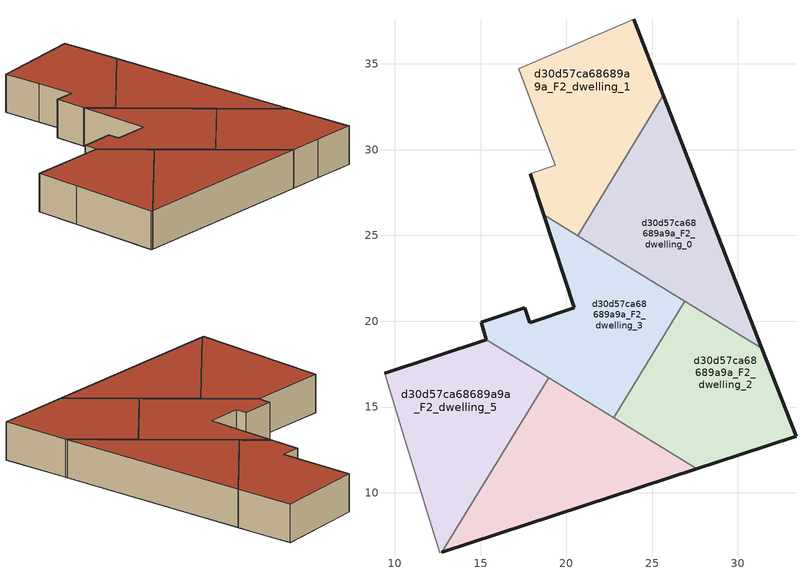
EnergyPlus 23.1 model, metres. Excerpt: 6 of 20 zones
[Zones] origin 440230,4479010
d30d57ca68689a9a_F2_dwelling_0
 floor adiabatic (EU_floor_Construction): 26.31,21.54 28.67,25.41 26.72,30.43 22.65,23.77 z6
 floor to d30d57ca68689a9a_F1_dwelling_5 (EU_floor_Construction): 22.65,23.77 26.72,30.43 25.66,33.17 20.66,24.99 z6
 floor to d30d57ca68689a9a_F1_dwelling_1 (EU_floor_Construction): 31.39,18.43 28.67,25.41 26.31,21.54 z6
 wall outside (EU_wall_Construction): 25.66,33.17 31.39,18.43 z6:9
 wall to d30d57ca68689a9a_F2_dwelling_1 (EU_wall_Construction): 20.66,24.99 25.66,33.17 z6:9
 wall to d30d57ca68689a9a_F2_dwelling_3 (EU_wall_Construction): 26.9,21.17 20.66,24.99 z6:9
 wall to d30d57ca68689a9a_F2_dwelling_2 (EU_wall_Construction): 31.39,18.43 26.9,21.17 z6:9
 roof outside (EU_roof_Construction): 25.66,33.17 31.39,18.43 20.66,24.99 z9
d30d57ca68689a9a_F2_dwelling_1
 floor to d30d57ca68689a9a_F1_dwelling_6 (EU_floor_Construction): 19.51,25.7 25.04,34.75 23.93,37.61 17.22,34.71 18.31,31.82 19.35,29.08 17.89,28.59 18.68,26.2 z6
 floor to d30d57ca68689a9a_F1_dwelling_5 (EU_floor_Construction): 20.66,24.99 25.66,33.17 25.04,34.75 19.51,25.7 z6
 wall outside (EU_wall_Construction): 23.93,37.61 25.66,33.17 / 18.68,26.2 17.89,28.59 z6:9
 wall adiabatic (EU_wall_Construction): 17.89,28.59 19.35,29.08 18.31,31.82 17.22,34.71 23.93,37.61 z6:9
 wall to d30d57ca68689a9a_F2_dwelling_3 (EU_wall_Construction): 20.66,24.99 18.68,26.2 z6:9
 roof outside (EU_roof_Construction): 23.93,37.61 25.66,33.17 20.66,24.99 18.68,26.2 17.89,28.59 19.35,29.08 18.31,31.82 17.22,34.71 z9
d30d57ca68689a9a_F2_dwelling_2
 floor to d30d57ca68689a9a_F1_dwelling_1 (EU_floor_Construction): 33.38,13.3 31.39,18.43 26.9,21.17 24.58,17.38 31.99,12.84 z6
 floor to d30d57ca68689a9a_F1_dwelling_0 (EU_floor_Construction): 31.2,12.59 24.25,16.84 22.75,14.38 27.6,11.41 30.12,12.24 z6
 floor to d30d57ca68689a9a_F1_dwelling_3 (EU_floor_Construction): 31.99,12.84 24.58,17.38 24.34,16.99 31.42,12.66 z6
 floor to d30d57ca68689a9a_F1_dwelling_5 (EU_floor_Construction): 31.42,12.66 24.34,16.99 24.25,16.84 31.2,12.59 z6
 wall outside (EU_wall_Construction): 31.39,18.43 33.38,13.3 30.12,12.24 27.6,11.41 z6:9
 wall to d30d57ca68689a9a_F2_dwelling_3 (EU_wall_Construction): 22.75,14.38 26.9,21.17 z6:9
 wall to d30d57ca68689a9a_F2_dwelling_4 (EU_wall_Construction): 27.6,11.41 22.75,14.38 z6:9
 roof outside (EU_roof_Construction): 31.39,18.43 33.38,13.3 30.12,12.24 27.6,11.41 22.75,14.38 26.9,21.17 z9
d30d57ca68689a9a_F2_dwelling_3
 floor to d30d57ca68689a9a_F1_dwelling_2 (EU_floor_Construction): 22.15,14.75 23.14,16.37 16.51,20.42 15.31,20.02 18.98,17.78 18.5,16.98 z6
 floor to d30d57ca68689a9a_F1_dwelling_1 (EU_floor_Construction): 24.58,17.38 26.9,21.17 26.31,21.54 23.99,17.74 z6
 floor to d30d57ca68689a9a_F1_dwelling_6 (EU_floor_Construction): 19.08,25 19.51,25.7 18.68,26.2 z6
 floor to d30d57ca68689a9a_F1_dwelling_4 (EU_floor_Construction): 18.5,16.98 18.98,17.78 15.31,20.02 15.05,19.94 15.35,18.92 15.33,18.92 z6
 floor to d30d57ca68689a9a_F1_dwelling_0 (EU_floor_Construction): 22.75,14.38 24.25,16.84 18.73,20.21 17.87,19.93 17.58,20.78 16.51,20.42 23.14,16.37 22.15,14.75 z6
 floor to d30d57ca68689a9a_F1_dwelling_5 (EU_floor_Construction): 24.25,16.84 24.34,16.99 20.09,19.59 22.65,23.77 19.51,25.7 19.08,25 20.47,20.78 18.73,20.21 z6
 floor to d30d57ca68689a9a_F1_dwelling_3 (EU_floor_Construction): 24.58,17.38 23.99,17.74 26.31,21.54 22.65,23.77 20.09,19.59 24.34,16.99 z6
 wall outside (EU_wall_Construction): 15.33,18.92 15.35,18.92 15.05,19.94 17.58,20.78 17.87,19.93 20.47,20.78 18.68,26.2 z6:9
 wall to d30d57ca68689a9a_F2_dwelling_5 (EU_wall_Construction): 18.96,16.7 15.33,18.92 z6:9
 wall to d30d57ca68689a9a_F2_dwelling_4 (EU_wall_Construction): 22.75,14.38 18.96,16.7 z6:9
 roof outside (EU_roof_Construction): 26.9,21.17 22.75,14.38 15.33,18.92 15.35,18.92 15.05,19.94 17.58,20.78 17.87,19.93 20.47,20.78 18.68,26.2 z9
d30d57ca68689a9a_F2_dwelling_4
 floor to d30d57ca68689a9a_F1_dwelling_0 (EU_floor_Construction): 27.6,11.41 22.15,14.75 18.24,8.34 z6
 floor to d30d57ca68689a9a_F1_dwelling_2 (EU_floor_Construction): 18.24,8.34 22.15,14.75 18.96,16.7 12.75,6.55 z6
 wall outside (EU_wall_Construction): 27.6,11.41 12.75,6.55 z6:9
 wall to d30d57ca68689a9a_F2_dwelling_5 (EU_wall_Construction): 12.75,6.55 18.96,16.7 z6:9
 roof outside (EU_roof_Construction): 27.6,11.41 12.75,6.55 18.96,16.7 z9
d30d57ca68689a9a_F2_dwelling_5
 floor to d30d57ca68689a9a_F1_dwelling_4 (EU_floor_Construction): 12.44,7.08 18.5,16.98 15.33,18.92 9.41,16.97 10.47,13.51 z6
 floor to d30d57ca68689a9a_F1_dwelling_2 (EU_floor_Construction): 12.75,6.55 18.96,16.7 18.5,16.98 12.44,7.08 12.61,6.5 z6
 wall outside (EU_wall_Construction): 9.41,16.97 15.33,18.92 z6:9
 wall adiabatic (EU_wall_Construction): 12.75,6.55 12.61,6.5 10.47,13.51 9.41,16.97 z6:9
 roof outside (EU_roof_Construction): 18.96,16.7 12.75,6.55 12.61,6.5 10.47,13.51 9.41,16.97 15.33,18.92 z9
[Building]
EU S2 Campaign: North Axis=0; Terrain=City; Solar Distribution=FullExterior
[Site:Location]
Madrid: Latitude=40.5; Longitude=-3.5; Time Zone=1; Elevation=609
[SizingPeriod:WeatherFileDays]
AnnualSizingPeriod: Begin Month=1; Begin Day of Month=1; End Month=12; End Day of Month=31; Day of Week for Start Day=Monday; Use Weather File Daylight Saving Period=No; Use Weather File Rain and Snow Indicators=No
[MATERIAL]
EU_InternalMass_Material: Roughness=MediumRough; Thickness=0.1; Conductivity=1; Density=1800; Specific Heat=900; Thermal Absorptance=0.9; Solar Absorptance=0.7; Visible Absorptance=0.7
[MATERIAL:NOMASS] Roughness=MediumRough; Thermal Absorptance=0.9; Solar Absorptance=0.7; Visible Absorptance=0.7
Name | Thermal Resistance
EU_wall_NoMass | 1.60022
EU_roof_NoMass | 1.57597
EU_floor_NoMass | 0.470652
[CONSTRUCTION]
EU_wall_Construction: EU_wall_NoMass
EU_roof_Construction: EU_roof_NoMass
EU_floor_Construction: EU_floor_NoMass
EU_InternalMass_Construction: EU_InternalMass_Material
[ZONE] Type=1; Multiplier=1; Ceiling Height=autocalculate; Floor Area=autocalculate; Part of Total Floor Area=Yes
Name | Volume
d30d57ca68689a9a_F2_dwelling_0 | 180.75
d30d57ca68689a9a_F2_dwelling_1 | 180.747
d30d57ca68689a9a_F2_dwelling_2 | 180.77
d30d57ca68689a9a_F2_dwelling_3 | 180.749
d30d57ca68689a9a_F2_dwelling_4 | 180.761
d30d57ca68689a9a_F2_dwelling_5 | 180.78
[INTERNALMASS] Construction=EU_InternalMass_Construction
Name | Zone or ZoneList | Surface Area
d30d57ca68689a9a_F2_dwelling_0_EU_InternalMass | d30d57ca68689a9a_F2_dwelling_0 | 60.25
d30d57ca68689a9a_F2_dwelling_1_EU_InternalMass | d30d57ca68689a9a_F2_dwelling_1 | 60.2492
d30d57ca68689a9a_F2_dwelling_2_EU_InternalMass | d30d57ca68689a9a_F2_dwelling_2 | 60.2566
d30d57ca68689a9a_F2_dwelling_3_EU_InternalMass | d30d57ca68689a9a_F2_dwelling_3 | 60.25
d30d57ca68689a9a_F2_dwelling_4_EU_InternalMass | d30d57ca68689a9a_F2_dwelling_4 | 60.2535
d30d57ca68689a9a_F2_dwelling_5_EU_InternalMass | d30d57ca68689a9a_F2_dwelling_5 | 60.2601
[OTHEREQUIPMENT] Fuel Type=Electricity; Design Level Calculation Method=Watts/Area; Power per Zone Floor Area=1; Fraction Latent=0; Fraction Radiant=0; Fraction Lost=0; Carbon Dioxide Generation Rate=0; EndUse Subcategory=EU_Step8_InternalGains
Name | Zone or ZoneList or Space or SpaceList | Schedule
EU_Step8_InternalGain_d30d57ca68689a9a_F2_dwelling_0_f000 | d30d57ca68689a9a_F2_dwelling_0 | EU_Step8_GainSchedule_d30d57ca68689a9a_F2_dwelling_0_f000
EU_Step8_InternalGain_d30d57ca68689a9a_F2_dwelling_1_f000 | d30d57ca68689a9a_F2_dwelling_1 | EU_Step8_GainSchedule_d30d57ca68689a9a_F2_dwelling_1_f000
EU_Step8_InternalGain_d30d57ca68689a9a_F2_dwelling_2_f000 | d30d57ca68689a9a_F2_dwelling_2 | EU_Step8_GainSchedule_d30d57ca68689a9a_F2_dwelling_2_f000
EU_Step8_InternalGain_d30d57ca68689a9a_F2_dwelling_3_f000 | d30d57ca68689a9a_F2_dwelling_3 | EU_Step8_GainSchedule_d30d57ca68689a9a_F2_dwelling_3_f000
EU_Step8_InternalGain_d30d57ca68689a9a_F2_dwelling_4_f000 | d30d57ca68689a9a_F2_dwelling_4 | EU_Step8_GainSchedule_d30d57ca68689a9a_F2_dwelling_4_f000
EU_Step8_InternalGain_d30d57ca68689a9a_F2_dwelling_5_f000 | d30d57ca68689a9a_F2_dwelling_5 | EU_Step8_GainSchedule_d30d57ca68689a9a_F2_dwelling_5_f000
[ZONEVENTILATION:DESIGNFLOWRATE] Schedule=EU_AlwaysOn; Design Flow Rate Calculation Method=AirChanges/Hour; Air Changes per Hour=0.480704; Ventilation Type=Natural; Fan Pressure Rise=0; Fan Total Efficiency=1; Constant Term Coefficient=1; Temperature Term Coefficient=0; Velocity Term Coefficient=0; Velocity Squared Term Coefficient=0; Minimum Indoor Temperature=-100; Maximum Indoor Temperature=100; Delta Temperature=-100; Minimum Outdoor Temperature=-100; Maximum Outdoor Temperature=100; Maximum Wind Speed=40
Name | Zone or ZoneList or Space or SpaceList
EU_ConstantAir_d30d57ca68689a9a_F2_dwelling_0 | d30d57ca68689a9a_F2_dwelling_0
EU_ConstantAir_d30d57ca68689a9a_F2_dwelling_1 | d30d57ca68689a9a_F2_dwelling_1
EU_ConstantAir_d30d57ca68689a9a_F2_dwelling_2 | d30d57ca68689a9a_F2_dwelling_2
EU_ConstantAir_d30d57ca68689a9a_F2_dwelling_3 | d30d57ca68689a9a_F2_dwelling_3
EU_ConstantAir_d30d57ca68689a9a_F2_dwelling_4 | d30d57ca68689a9a_F2_dwelling_4
EU_ConstantAir_d30d57ca68689a9a_F2_dwelling_5 | d30d57ca68689a9a_F2_dwelling_5
[HVACTEMPLATE:ZONE:IDEALLOADSAIRSYSTEM] System Availability Schedule=EU_AlwaysOn; Maximum Heating Supply Air Temperature=50; Minimum Cooling Supply Air Temperature=13; Maximum Heating Supply Air Humidity Ratio=0.0156; Minimum Cooling Supply Air Humidity Ratio=0.0077; Heating Limit=NoLimit; Cooling Limit=NoLimit; Heating Availability Schedule=EU_AlwaysOn; Cooling Availability Schedule=EU_CoolingOff; Dehumidification Control Type=ConstantSensibleHeatRatio; Cooling Sensible Heat Ratio=0.7; Dehumidification Setpoint=60; Humidification Control Type=None; Humidification Setpoint=30; Outdoor Air Method=None; Outdoor Air Flow Rate per Person=0.00944; Outdoor Air Flow Rate per Zone Floor Area=0; Outdoor Air Flow Rate per Zone=0; Demand Controlled Ventilation Type=None; Outdoor Air Economizer Type=NoEconomizer; Heat Recovery Type=None; Sensible Heat Recovery Effectiveness=0.7; Latent Heat Recovery Effectiveness=0.65
Name | Template Thermostat
d30d57ca68689a9a_F2_dwelling_0 | EU_HeatOnly_d30d57ca68689a9a_F2_dwelling_0
d30d57ca68689a9a_F2_dwelling_1 | EU_HeatOnly_d30d57ca68689a9a_F2_dwelling_1
d30d57ca68689a9a_F2_dwelling_2 | EU_HeatOnly_d30d57ca68689a9a_F2_dwelling_2
d30d57ca68689a9a_F2_dwelling_3 | EU_HeatOnly_d30d57ca68689a9a_F2_dwelling_3
d30d57ca68689a9a_F2_dwelling_4 | EU_HeatOnly_d30d57ca68689a9a_F2_dwelling_4
d30d57ca68689a9a_F2_dwelling_5 | EU_HeatOnly_d30d57ca68689a9a_F2_dwelling_5
[SIZING:ZONE] Zone Cooling Design Supply Air Temperature Input Method=SupplyAirTemperature; Zone Cooling Design Supply Air Temperature=13; Zone Heating Design Supply Air Temperature Input Method=SupplyAirTemperature; Zone Heating Design Supply Air Temperature=50; Zone Cooling Design Supply Air Humidity Ratio=0.008; Zone Heating Design Supply Air Humidity Ratio=0.008; Cooling Design Air Flow Method=DesignDay; Cooling Design Air Flow Rate=0; Cooling Minimum Air Flow per Zone Floor Area=0.000762; Cooling Minimum Air Flow=0; Cooling Minimum Air Flow Fraction=0.2; Heating Design Air Flow Method=DesignDay; Heating Design Air Flow Rate=0; Heating Maximum Air Flow per Zone Floor Area=0.002032; Heating Maximum Air Flow=0.141576; Heating Maximum Air Flow Fraction=0.3; Account for Dedicated Outdoor Air System=No; Dedicated Outdoor Air System Control Strategy=NeutralSupplyAir; Dedicated Outdoor Air Low Setpoint Temperature for Design=autosize; Dedicated Outdoor Air High Setpoint Temperature for Design=autosize; Zone Load Sizing Method=Sensible Load Only No Latent Load; Zone Latent Cooling Design Supply Air Humidity Ratio Input Method=HumidityRatioDifference; Zone Cooling Design Supply Air Humidity Ratio Difference=0.005; Zone Latent Heating Design Supply Air Humidity Ratio Input Method=HumidityRatioDifference; Zone Humidification Design Supply Air Humidity Ratio Difference=0.005
d30d57ca68689a9a_F2_dwelling_0; d30d57ca68689a9a_F2_dwelling_1; d30d57ca68689a9a_F2_dwelling_2; d30d57ca68689a9a_F2_dwelling_3; d30d57ca68689a9a_F2_dwelling_4; d30d57ca68689a9a_F2_dwelling_5
[SCHEDULE:CONSTANT]
Name | Hourly Value
EU_AlwaysOn | 1
EU_CoolingOff | 0
[SCHEDULE:FILE] Column Number=1; Rows to Skip at Top=0; Number of Hours of Data=8760; Column Separator=Comma; Interpolate to Timestep=No; Minutes per Item=60; Adjust Schedule for Daylight Savings=Yes
Name | File
EU_Step8_GainSchedule_d30d57ca68689a9a_F2_dwelling_0_f000 | ../../schedules/d30d57ca68689a9a/d30d57ca68689a9a_F2_dwelling_0_f000_gain.csv
EU_Step8_GainSchedule_d30d57ca68689a9a_F2_dwelling_1_f000 | ../../schedules/d30d57ca68689a9a/d30d57ca68689a9a_F2_dwelling_1_f000_gain.csv
EU_Step8_GainSchedule_d30d57ca68689a9a_F2_dwelling_2_f000 | ../../schedules/d30d57ca68689a9a/d30d57ca68689a9a_F2_dwelling_2_f000_gain.csv
EU_Step8_GainSchedule_d30d57ca68689a9a_F2_dwelling_3_f000 | ../../schedules/d30d57ca68689a9a/d30d57ca68689a9a_F2_dwelling_3_f000_gain.csv
EU_Step8_GainSchedule_d30d57ca68689a9a_F2_dwelling_4_f000 | ../../schedules/d30d57ca68689a9a/d30d57ca68689a9a_F2_dwelling_4_f000_gain.csv
EU_Step8_GainSchedule_d30d57ca68689a9a_F2_dwelling_5_f000 | ../../schedules/d30d57ca68689a9a/d30d57ca68689a9a_F2_dwelling_5_f000_gain.csv
